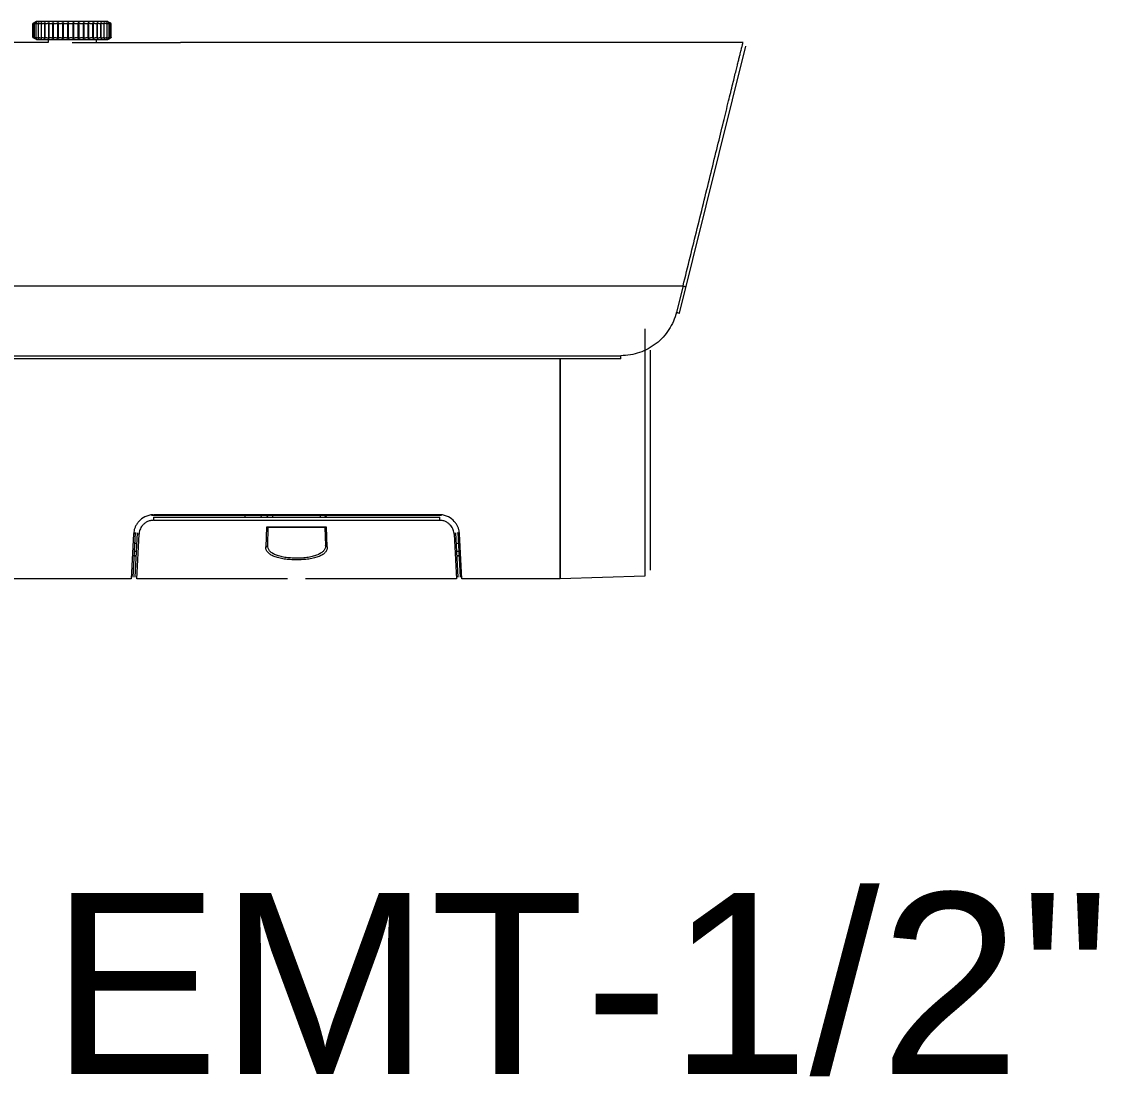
# Model space of a CAD drawing. Header units: metres. Extents: x 29 to 562, y -33 to 369.
# Drawn here: x 301.318 to 302.066, y 179.591 to 180.322 of the extents above; entities that cross this region are included whole.
import ezdxf

# ---------------------------------------------------------------- set-up
doc = ezdxf.new("R2010")
doc.units = ezdxf.units.M
doc.header["$LTSCALE"] = 2
for name, color, linetype, lineweight in [('001_Dark_1 10', 7, 'Continuous', 0), ('TEXTO_ILUMINACION', 7, 'Continuous', 9), ('Tuberia', 1, 'Continuous', 9)]:
    doc.layers.add(name, color=color, linetype=linetype, lineweight=lineweight)
doc.styles.add('ROMANS', font='arial.ttf')

# ---------------------------------------------------------------- blocks, each defined once
blk = doc.blocks.new('Camaras')
at = {"layer": '001_Dark_1 10'}
for p, q in [((0.045229, 0.014141), (0.045242, 0.014148)), ((0.045229, 0.013499), (0.045229, 0.014141)), ((0.045396, 0.014237), (0.045241, 0.014148)), ((0.045245, 0.013498), (0.045245, 0.014142)), ((0.045294, 0.013496), (0.045294, 0.014143)), ((0.045301, 0.01418), (0.045301, 0.014181)), ((0.045333, 0.014176), (0.045333, 0.014181)), ((0.04534, 0.014181), (0.045333, 0.014181)), ((0.045375, 0.013494), (0.045375, 0.014146)), ((0.04868, 0.014237), (0.045396, 0.014237)), ((0.045397, 0.014171), (0.045397, 0.014181)), ((0.045409, 0.014181), (0.045397, 0.014181)), ((0.045487, 0.01349), (0.045487, 0.01415)), ((0.045494, 0.014162), (0.045494, 0.014181)), ((0.04551, 0.014181), (0.045494, 0.014181)), ((0.045621, 0.013459), (0.045621, 0.014181)), ((0.04564, 0.014181), (0.045621, 0.014181)), ((0.04564, 0.014181), (0.045626, 0.014155)), ((0.045626, 0.013485), (0.045626, 0.014155)), ((0.045775, 0.013459), (0.045775, 0.014181)), ((0.045798, 0.014181), (0.045775, 0.014181)), ((0.045798, 0.014181), (0.04579, 0.014161)), ((0.04579, 0.013479), (0.04579, 0.014161)), ((0.045954, 0.013459), (0.045954, 0.014181)), ((0.04598, 0.014181), (0.045954, 0.014181)), ((0.04598, 0.014181), (0.045977, 0.014168)), ((0.045977, 0.013472), (0.045977, 0.014168)), ((0.046153, 0.013459), (0.046153, 0.014181)), ((0.046183, 0.014181), (0.046153, 0.014181)), ((0.046183, 0.014181), (0.046182, 0.014175)), ((0.046182, 0.013464), (0.046182, 0.014175)), ((0.046371, 0.013459), (0.046371, 0.014181)), ((0.046402, 0.014181), (0.046371, 0.014181)), ((0.046402, 0.013459), (0.046402, 0.014181)), ((0.046601, 0.013459), (0.046601, 0.014181)), ((0.046634, 0.014181), (0.046601, 0.014181)), ((0.046634, 0.013459), (0.046634, 0.014181)), ((0.046839, 0.013459), (0.046839, 0.014181)), ((0.046873, 0.014181), (0.046839, 0.014181)), ((0.046873, 0.013459), (0.046873, 0.014181)), ((0.047082, 0.013459), (0.047082, 0.014181)), ((0.047116, 0.014181), (0.047082, 0.014181)), ((0.047116, 0.013459), (0.047116, 0.014181)), ((0.047323, 0.013459), (0.047323, 0.014181)), ((0.047357, 0.014181), (0.047323, 0.014181)), ((0.047357, 0.013459), (0.047357, 0.014181)), ((0.047559, 0.013459), (0.047559, 0.014181)), ((0.047592, 0.014181), (0.047559, 0.014181)), ((0.047592, 0.013459), (0.047592, 0.014181)), ((0.047785, 0.014179), (0.047785, 0.014181)), ((0.047816, 0.014181), (0.047785, 0.014181)), ((0.047785, 0.01346), (0.047785, 0.014179)), ((0.047816, 0.013459), (0.047816, 0.014181)), ((0.047998, 0.014172), (0.047997, 0.014181)), ((0.048025, 0.014181), (0.047997, 0.014181)), ((0.047998, 0.013468), (0.047998, 0.014172)), ((0.048025, 0.013459), (0.048025, 0.014181)), ((0.048215, 0.014181), (0.048189, 0.014181)), ((0.048195, 0.014164), (0.048189, 0.014181)), ((0.048195, 0.013475), (0.048195, 0.014164)), ((0.048215, 0.013459), (0.048215, 0.014181)), ((0.048382, 0.014181), (0.04836, 0.014181)), ((0.048371, 0.014158), (0.04836, 0.014181)), ((0.048371, 0.013482), (0.048371, 0.014158)), ((0.048382, 0.013459), (0.048382, 0.014181)), ((0.048522, 0.014181), (0.048504, 0.014181)), ((0.048522, 0.014156), (0.048522, 0.014181)), ((0.048523, 0.013487), (0.048523, 0.014153)), ((0.048634, 0.014181), (0.04862, 0.014181)), ((0.048634, 0.014167), (0.048634, 0.014181)), ((0.048649, 0.013492), (0.048649, 0.014148)), ((0.04868, 0.014237), (0.048778, 0.014181)), ((0.048715, 0.014181), (0.048706, 0.014181)), ((0.048715, 0.014174), (0.048715, 0.014181)), ((0.048745, 0.013495), (0.048745, 0.014145)), ((0.048763, 0.014181), (0.048758, 0.014181)), ((0.048763, 0.014178), (0.048763, 0.014181)), ((0.04881, 0.013497), (0.04881, 0.014142)), ((0.048843, 0.013499), (0.048843, 0.014141)), ((0.045229, 0.013499), (0.04523, 0.013498)), ((0.045229, 0.013499), (0.045253, 0.013485)), ((0.045396, 0.013402), (0.045241, 0.013491)), ((0.045301, 0.013459), (0.045301, 0.01346)), ((0.045301, 0.013459), (0.045304, 0.013459)), ((0.045333, 0.013459), (0.045333, 0.013464)), ((0.045333, 0.013459), (0.04534, 0.013459)), ((0.045397, 0.013459), (0.045397, 0.013469)), ((0.045397, 0.013459), (0.045409, 0.013459)), ((0.045494, 0.013459), (0.045494, 0.013478)), ((0.045494, 0.013459), (0.04551, 0.013459)), ((0.045621, 0.013459), (0.04564, 0.013459)), ((0.04564, 0.013459), (0.045626, 0.013485)), ((0.045775, 0.013459), (0.045798, 0.013459)), ((0.045798, 0.013459), (0.04579, 0.013479)), ((0.045954, 0.013459), (0.04598, 0.013459)), ((0.04598, 0.013459), (0.045977, 0.013472)), ((0.046153, 0.013459), (0.046183, 0.013459)), ((0.046183, 0.013459), (0.046182, 0.013464)), ((0.046371, 0.013459), (0.046402, 0.013459)), ((0.046601, 0.013459), (0.046634, 0.013459)), ((0.046839, 0.013459), (0.046873, 0.013459)), ((0.047082, 0.013459), (0.047116, 0.013459)), ((0.047323, 0.013459), (0.047357, 0.013459)), ((0.047559, 0.013459), (0.047592, 0.013459)), ((0.047785, 0.01346), (0.047785, 0.013459)), ((0.047785, 0.013459), (0.047816, 0.013459)), ((0.047998, 0.013468), (0.047997, 0.013459)), ((0.047997, 0.013459), (0.048025, 0.013459)), ((0.048195, 0.013475), (0.048189, 0.013459)), ((0.048189, 0.013459), (0.048215, 0.013459)), ((0.048371, 0.013482), (0.04836, 0.013459)), ((0.04836, 0.013459), (0.048382, 0.013459)), ((0.048504, 0.013459), (0.048522, 0.013459)), ((0.048522, 0.013459), (0.048522, 0.013484)), ((0.04862, 0.013459), (0.048634, 0.013459)), ((0.048634, 0.013459), (0.048634, 0.013473)), ((0.04868, 0.013402), (0.048778, 0.013459)), ((0.048706, 0.013459), (0.048715, 0.013459)), ((0.048715, 0.013459), (0.048715, 0.013466)), ((0.048758, 0.013459), (0.048763, 0.013459)), ((0.048763, 0.013459), (0.048763, 0.013462)), ((0.045924, 0.013276), (0.034929, 0.013276)), ((0.045396, 0.013402), (0.04868, 0.013402)), ((0.045924, 0.013402), (0.045924, 0.013276)), ((0.047038, 0.013271), (0.051214, 0.013271)), ((0.048151, 0.013402), (0.048151, 0.013271)), ((0.078037, 0.013276), (0.052049, 0.013276)), ((0.075094, 0.000759), (0.078172, 0.013103)), ((0.075261, 0.002008), (0.034929, 0.002008)), ((0.075264, 0.00202), (0.07496, 0.000802)), ((0.073493, 0.00004), (0.073493, -0.011394)), ((0.073762, -0.011116), (0.073762, -0.000945)), ((0.037571, -0.001205), (0.072394, -0.001205)), ((0.072393, -0.001352), (0.037573, -0.001352)), ((0.069586, -0.001352), (0.069586, -0.011525)), ((0.069586, -0.011525), (0.069586, -0.001352)), ((0.072393, -0.001352), (0.072393, -0.001205)), ((0.050795, -0.008593), (0.050712, -0.008593)), ((0.06402, -0.00856), (0.050795, -0.00856)), ((0.050795, -0.00856), (0.050795, -0.008589)), ((0.06402, -0.008589), (0.050795, -0.008589)), ((0.050795, -0.008673), (0.06402, -0.008673)), ((0.050795, -0.008673), (0.050795, -0.008814)), ((0.050795, -0.008814), (0.06402, -0.008814)), ((0.055016, -0.008589), (0.055013, -0.008673)), ((0.055762, -0.008589), (0.055765, -0.008673)), ((0.056016, -0.008673), (0.056099, -0.008589)), ((0.056294, -0.008589), (0.056294, -0.008673)), ((0.058521, -0.008673), (0.058521, -0.008589)), ((0.058716, -0.008589), (0.058799, -0.008673)), ((0.06402, -0.008589), (0.06402, -0.00856)), ((0.064103, -0.008593), (0.06402, -0.008593)), ((0.06402, -0.008814), (0.06402, -0.008673)), ((0.049878, -0.009443), (0.04977, -0.011525)), ((0.049853, -0.011446), (0.049961, -0.009381)), ((0.050045, -0.009385), (0.049937, -0.011437)), ((0.05002, -0.011525), (0.050128, -0.009456)), ((0.056022, -0.009125), (0.055991, -0.010041)), ((0.058792, -0.009125), (0.056022, -0.009125)), ((0.056074, -0.00997), (0.056103, -0.009146)), ((0.058738, -0.009146), (0.056077, -0.009146)), ((0.058712, -0.009146), (0.058741, -0.00997)), ((0.058824, -0.010041), (0.058792, -0.009125)), ((0.064687, -0.009456), (0.064794, -0.011525)), ((0.064878, -0.011437), (0.06477, -0.009385)), ((0.064854, -0.009381), (0.064962, -0.011446)), ((0.065045, -0.011525), (0.064937, -0.009443)), ((0.049935, -0.009872), (0.050019, -0.009872)), ((0.064796, -0.009872), (0.064879, -0.009872)), ((0.049905, -0.010448), (0.049989, -0.010448)), ((0.049906, -0.01044), (0.049989, -0.01044)), ((0.049999, -0.010256), (0.049915, -0.010256)), ((0.0649, -0.010256), (0.064816, -0.010256)), ((0.064826, -0.01044), (0.064909, -0.01044)), ((0.064826, -0.010448), (0.064909, -0.010448)), ((0.073493, -0.011394), (0.069586, -0.011525)), ((0.04977, -0.011525), (0.03479, -0.011525)), ((0.05699, -0.011525), (0.05002, -0.011525)), ((0.064794, -0.011525), (0.057825, -0.011525)), ((0.069586, -0.011525), (0.065045, -0.011525))]:
    blk.add_line(p, q, dxfattribs=at)
blk.add_arc((0.05118, 0.087969), 0.074698, 270.02539, 270.66597, dxfattribs=at)
for points, knots in [([(0.045304, 0.014181), (0.045296, 0.014177), (0.045285, 0.01417), (0.045271, 0.014161), (0.045262, 0.014155), (0.045255, 0.014151), (0.04525, 0.014147), (0.045247, 0.014144), (0.045245, 0.014143), (0.045245, 0.014142), (0.045245, 0.014142)], [0, 0, 0, 0, 0.381161, 0.547799, 0.693506, 0.814699, 0.907868, 0.969835, 0.988697, 1, 1, 1, 1]), ([(0.045245, 0.014142), (0.045245, 0.014141), (0.045246, 0.014141), (0.045247, 0.014141), (0.045248, 0.014141), (0.04525, 0.014142), (0.045252, 0.014142), (0.045257, 0.014144), (0.045263, 0.014146), (0.045273, 0.014151), (0.045281, 0.014155), (0.045286, 0.014157)], [0, 0, 0, 0, 0.020449, 0.040457, 0.068662, 0.105296, 0.15039, 0.265151, 0.410521, 0.583673, 1, 1, 1, 1]), ([(0.045286, 0.014157), (0.04529, 0.014159), (0.045305, 0.014167), (0.045321, 0.014175), (0.045333, 0.014181)], [0, 0, 0, 0, 0.230234, 1, 1, 1, 1]), ([(0.04534, 0.014181), (0.045334, 0.014177), (0.045322, 0.01417), (0.04531, 0.01416), (0.045302, 0.014154), (0.045298, 0.01415), (0.045295, 0.014146), (0.045294, 0.014144), (0.045294, 0.014143)], [0, 0, 0, 0, 0.370128, 0.672677, 0.792001, 0.886959, 0.956013, 1, 1, 1, 1]), ([(0.045294, 0.014143), (0.045294, 0.01414), (0.045302, 0.014141), (0.045307, 0.014142), (0.045316, 0.014145), (0.045327, 0.014149), (0.045343, 0.014155), (0.04536, 0.014163), (0.045378, 0.014171), (0.045391, 0.014178), (0.045397, 0.014181)], [0, 0, 0, 0, 0.076934, 0.118999, 0.170065, 0.296327, 0.449268, 0.621805, 0.807465, 1, 1, 1, 1]), ([(0.045409, 0.014181), (0.045404, 0.014178), (0.045396, 0.014171), (0.045385, 0.014162), (0.045378, 0.014154), (0.045375, 0.014148), (0.045375, 0.014146)], [0, 0, 0, 0, 0.354916, 0.647096, 0.86354, 1, 1, 1, 1]), ([(0.045375, 0.014146), (0.045375, 0.014145), (0.045376, 0.014144), (0.045378, 0.014142), (0.045381, 0.014141), (0.045386, 0.014141), (0.045391, 0.014141), (0.0454, 0.014143), (0.045421, 0.014148), (0.045454, 0.014161), (0.04548, 0.014174), (0.045494, 0.014181)], [0, 0, 0, 0, 0.018224, 0.037406, 0.062464, 0.09582, 0.13808, 0.189145, 0.315208, 0.636536, 1, 1, 1, 1]), ([(0.04551, 0.014181), (0.045504, 0.014176), (0.045496, 0.014168), (0.045488, 0.014157), (0.045487, 0.014152), (0.045487, 0.01415)], [0, 0, 0, 0, 0.616239, 0.837333, 1, 1, 1, 1]), ([(0.045487, 0.01415), (0.045487, 0.014149), (0.045487, 0.014147), (0.045489, 0.014144), (0.045493, 0.014142), (0.045501, 0.014141), (0.045513, 0.014141), (0.045531, 0.014145), (0.045552, 0.014151), (0.045575, 0.014159), (0.045598, 0.014169), (0.045613, 0.014177), (0.045621, 0.014181)], [0, 0, 0, 0, 0.022892, 0.045867, 0.073372, 0.108136, 0.203055, 0.3302, 0.482169, 0.649844, 0.824892, 1, 1, 1, 1]), ([(0.045626, 0.014155), (0.045626, 0.014154), (0.045626, 0.014151), (0.045629, 0.014147), (0.045633, 0.014144), (0.045642, 0.014141), (0.045656, 0.014141), (0.04567, 0.014142), (0.045681, 0.014145), (0.045689, 0.014146), (0.0457, 0.014149), (0.045712, 0.014153), (0.04573, 0.014159), (0.045751, 0.014168), (0.045767, 0.014177), (0.045775, 0.014181)], [0, 0, 0, 0, 0.026824, 0.053407, 0.08361, 0.120304, 0.217576, 0.34623, 0.382506, 0.420103, 0.498586, 0.580396, 0.664274, 0.833971, 1, 1, 1, 1]), ([(0.04579, 0.014161), (0.04579, 0.014159), (0.045791, 0.014156), (0.045795, 0.014149), (0.045806, 0.014143), (0.045824, 0.01414), (0.045847, 0.014142), (0.045874, 0.014147), (0.045901, 0.014156), (0.045928, 0.014167), (0.045945, 0.014176), (0.045954, 0.014181)], [0, 0, 0, 0, 0.030163, 0.060068, 0.131304, 0.231672, 0.362457, 0.515491, 0.679245, 0.843406, 1, 1, 1, 1]), ([(0.045977, 0.014168), (0.045977, 0.014166), (0.045978, 0.014161), (0.045982, 0.014153), (0.045991, 0.014147), (0.046002, 0.014143), (0.046018, 0.014141), (0.04604, 0.014141), (0.04607, 0.014146), (0.0461, 0.014154), (0.046128, 0.014166), (0.046145, 0.014176), (0.046153, 0.014181)], [0, 0, 0, 0, 0.032966, 0.065841, 0.142172, 0.190461, 0.246425, 0.379708, 0.533617, 0.695298, 0.853434, 1, 1, 1, 1]), ([(0.046182, 0.014175), (0.046182, 0.014173), (0.046183, 0.014168), (0.046188, 0.014158), (0.046201, 0.014148), (0.046223, 0.014142), (0.046252, 0.01414), (0.046284, 0.014144), (0.046316, 0.014153), (0.046345, 0.014165), (0.046363, 0.014175), (0.046371, 0.014181)], [0, 0, 0, 0, 0.035321, 0.070908, 0.152486, 0.260598, 0.396992, 0.552197, 0.711889, 0.863747, 1, 1, 1, 1]), ([(0.046402, 0.014181), (0.046402, 0.014178), (0.046403, 0.014173), (0.046409, 0.014162), (0.046424, 0.01415), (0.046449, 0.014143), (0.04648, 0.01414), (0.046514, 0.014143), (0.046547, 0.014152), (0.046577, 0.014164), (0.046594, 0.014175), (0.046601, 0.014181)], [0, 0, 0, 0, 0.03693, 0.075231, 0.163906, 0.278608, 0.41946, 0.575673, 0.731843, 0.875493, 1, 1, 1, 1]), ([(0.046634, 0.014181), (0.046636, 0.014175), (0.046644, 0.014163), (0.046664, 0.014151), (0.046692, 0.014143), (0.046724, 0.01414), (0.046759, 0.014143), (0.046791, 0.014151), (0.046818, 0.014164), (0.046833, 0.014175), (0.046839, 0.014181)], [0, 0, 0, 0, 0.081557, 0.182311, 0.307907, 0.454465, 0.609469, 0.757976, 0.889471, 1, 1, 1, 1]), ([(0.046873, 0.014181), (0.046879, 0.014172), (0.046893, 0.01416), (0.046916, 0.01415), (0.046947, 0.014141), (0.046989, 0.014139), (0.047023, 0.014146), (0.047038, 0.014151)], [0, 0, 0, 0, 0.184229, 0.300372, 0.432011, 0.722159, 1, 1, 1, 1]), ([(0.047038, 0.014151), (0.047047, 0.014155), (0.047063, 0.014163), (0.047077, 0.014175), (0.047082, 0.014181)], [0, 0, 0, 0, 0.552225, 1, 1, 1, 1]), ([(0.047116, 0.014181), (0.047121, 0.014175), (0.047135, 0.014164), (0.047161, 0.014151), (0.047192, 0.014143), (0.047227, 0.01414), (0.04726, 0.014143), (0.047295, 0.014152), (0.047317, 0.014168), (0.047323, 0.014181)], [0, 0, 0, 0, 0.104258, 0.230038, 0.374828, 0.529209, 0.678443, 0.809399, 1, 1, 1, 1]), ([(0.047357, 0.014181), (0.047363, 0.014175), (0.047379, 0.014164), (0.047408, 0.014151), (0.047441, 0.014143), (0.047475, 0.01414), (0.047507, 0.014143), (0.047533, 0.014151), (0.047552, 0.014163), (0.047558, 0.014175), (0.047559, 0.014181)], [0, 0, 0, 0, 0.117515, 0.255246, 0.407793, 0.563664, 0.707553, 0.827841, 0.92247, 1, 1, 1, 1]), ([(0.047592, 0.014181), (0.047599, 0.014175), (0.047617, 0.014164), (0.047647, 0.014152), (0.04768, 0.014143), (0.047713, 0.01414), (0.047742, 0.014142), (0.047766, 0.01415), (0.04778, 0.014161), (0.047785, 0.014171), (0.047785, 0.014177), (0.047785, 0.014179)], [0, 0, 0, 0, 0.131021, 0.279656, 0.43834, 0.594331, 0.732413, 0.842727, 0.926887, 0.963691, 1, 1, 1, 1]), ([(0.047816, 0.014181), (0.047824, 0.014176), (0.047841, 0.014166), (0.04787, 0.014154), (0.047901, 0.014145), (0.047932, 0.014141), (0.047959, 0.014141), (0.04798, 0.014146), (0.047993, 0.014155), (0.047998, 0.014165), (0.047998, 0.014169), (0.047998, 0.014172)], [0, 0, 0, 0, 0.14154, 0.2967, 0.457434, 0.612005, 0.74675, 0.852661, 0.931575, 0.965819, 1, 1, 1, 1]), ([(0.048025, 0.014181), (0.048033, 0.014176), (0.04805, 0.014167), (0.048078, 0.014155), (0.048107, 0.014146), (0.048135, 0.014141), (0.048159, 0.01414), (0.048178, 0.014144), (0.04819, 0.014151), (0.048194, 0.014158), (0.048195, 0.014162), (0.048195, 0.014164)], [0, 0, 0, 0, 0.151712, 0.313022, 0.47578, 0.629248, 0.761198, 0.863232, 0.93698, 0.968395, 1, 1, 1, 1]), ([(0.048215, 0.014181), (0.048223, 0.014177), (0.048239, 0.014168), (0.048265, 0.014157), (0.048292, 0.014148), (0.048317, 0.014143), (0.048339, 0.01414), (0.048354, 0.014142), (0.048363, 0.014145), (0.048368, 0.014149), (0.04837, 0.014153), (0.048371, 0.014156), (0.048371, 0.014158)], [0, 0, 0, 0, 0.161374, 0.328391, 0.493058, 0.64563, 0.775228, 0.873888, 0.911609, 0.943191, 0.97146, 1, 1, 1, 1]), ([(0.048382, 0.014181), (0.048389, 0.014177), (0.048405, 0.014169), (0.048429, 0.014158), (0.048453, 0.01415), (0.048475, 0.014144), (0.048495, 0.014141), (0.048508, 0.014141), (0.048516, 0.014143), (0.04852, 0.014145), (0.048523, 0.014149), (0.048523, 0.014151), (0.048523, 0.014153)], [0, 0, 0, 0, 0.170684, 0.343201, 0.509884, 0.661972, 0.789825, 0.885791, 0.921438, 0.950257, 0.975063, 1, 1, 1, 1]), ([(0.048523, 0.014153), (0.048523, 0.014155), (0.048522, 0.014159), (0.048516, 0.014169), (0.048509, 0.014176), (0.048504, 0.014181)], [0, 0, 0, 0, 0.175799, 0.399973, 1, 1, 1, 1]), ([(0.048522, 0.014181), (0.04853, 0.014177), (0.048544, 0.01417), (0.048566, 0.01416), (0.048587, 0.014152), (0.048607, 0.014146), (0.048624, 0.014142), (0.048635, 0.014141), (0.048642, 0.014142), (0.048646, 0.014143), (0.048648, 0.014145), (0.048649, 0.014147), (0.048649, 0.014148)], [0, 0, 0, 0, 0.179451, 0.357112, 0.525776, 0.677646, 0.804175, 0.8981, 0.932093, 0.958283, 0.979355, 1, 1, 1, 1]), ([(0.048649, 0.014148), (0.048649, 0.01415), (0.048646, 0.014156), (0.048637, 0.014167), (0.048628, 0.014175), (0.04862, 0.014181)], [0, 0, 0, 0, 0.149572, 0.368077, 1, 1, 1, 1]), ([(0.048634, 0.014181), (0.048641, 0.014178), (0.048654, 0.014171), (0.048674, 0.014162), (0.048692, 0.014154), (0.048709, 0.014148), (0.048722, 0.014144), (0.048731, 0.014142), (0.048736, 0.014141), (0.04874, 0.014141), (0.048742, 0.014141), (0.048745, 0.014143), (0.048745, 0.014144), (0.048745, 0.014145)], [0, 0, 0, 0, 0.187432, 0.36969, 0.540142, 0.691903, 0.817468, 0.868294, 0.910215, 0.942992, 0.967103, 0.984405, 1, 1, 1, 1]), ([(0.048745, 0.014145), (0.048745, 0.014146), (0.048744, 0.014148), (0.048741, 0.014153), (0.048733, 0.01416), (0.048721, 0.01417), (0.048711, 0.014177), (0.048706, 0.014181)], [0, 0, 0, 0, 0.051713, 0.125065, 0.339961, 0.637133, 1, 1, 1, 1]), ([(0.048715, 0.014181), (0.048727, 0.014175), (0.048744, 0.014166), (0.048766, 0.014156), (0.04878, 0.01415), (0.048792, 0.014145), (0.048801, 0.014142), (0.048806, 0.014141), (0.048808, 0.014141), (0.04881, 0.014141), (0.04881, 0.014142), (0.04881, 0.014142)], [0, 0, 0, 0, 0.380141, 0.551899, 0.703437, 0.828355, 0.920542, 0.952913, 0.975833, 0.990157, 1, 1, 1, 1]), ([(0.04881, 0.014142), (0.04881, 0.014143), (0.048809, 0.014145), (0.048806, 0.014148), (0.048801, 0.014152), (0.048795, 0.014157), (0.048788, 0.014162), (0.048775, 0.014171), (0.048765, 0.014177), (0.048758, 0.014181)], [0, 0, 0, 0, 0.036684, 0.10192, 0.195864, 0.316095, 0.459711, 0.623694, 1, 1, 1, 1]), ([(0.048763, 0.014181), (0.048768, 0.014179), (0.048786, 0.014169), (0.048803, 0.01416), (0.048816, 0.014153)], [0, 0, 0, 0, 0.276414, 1, 1, 1, 1]), ([(0.04882, 0.014157), (0.048817, 0.014158), (0.048803, 0.014167), (0.048789, 0.014175), (0.048778, 0.014181)], [0, 0, 0, 0, 0.218281, 1, 1, 1, 1]), ([(0.048816, 0.014153), (0.04882, 0.014151), (0.048826, 0.014148), (0.048834, 0.014144), (0.048839, 0.014142), (0.048841, 0.014141), (0.048842, 0.014141), (0.048843, 0.014141), (0.048843, 0.014141)], [0, 0, 0, 0, 0.424121, 0.74201, 0.855611, 0.93669, 0.984038, 1, 1, 1, 1]), ([(0.048835, 0.014148), (0.048834, 0.014148), (0.04883, 0.01415), (0.048827, 0.014152), (0.048824, 0.014154)], [0, 0, 0, 0, 0.218883, 1, 1, 1, 1]), ([(0.048843, 0.014141), (0.048843, 0.014141), (0.048842, 0.014142), (0.048841, 0.014143), (0.048838, 0.014145), (0.048836, 0.014147), (0.048835, 0.014148)], [0, 0, 0, 0, 0.08451, 0.281378, 0.588474, 1, 1, 1, 1]), ([(0.045245, 0.013498), (0.045245, 0.013498), (0.045246, 0.013499), (0.045247, 0.013499), (0.045248, 0.013499), (0.04525, 0.013498), (0.045252, 0.013497), (0.045257, 0.013496), (0.045263, 0.013493), (0.045273, 0.013489), (0.045281, 0.013485), (0.045286, 0.013483)], [0, 0, 0, 0, 0.020527, 0.040546, 0.068736, 0.105344, 0.150418, 0.265221, 0.41066, 0.583793, 1, 1, 1, 1]), ([(0.045304, 0.013459), (0.045296, 0.013463), (0.045285, 0.01347), (0.045271, 0.013479), (0.045262, 0.013484), (0.045255, 0.013489), (0.04525, 0.013493), (0.045247, 0.013496), (0.045245, 0.013497), (0.045245, 0.013498), (0.045245, 0.013498)], [0, 0, 0, 0, 0.381233, 0.5479, 0.693637, 0.814885, 0.908087, 0.969969, 0.988756, 1, 1, 1, 1]), ([(0.045286, 0.013483), (0.04529, 0.013481), (0.045305, 0.013473), (0.045321, 0.013465), (0.045333, 0.013459)], [0, 0, 0, 0, 0.230167, 1, 1, 1, 1]), ([(0.045294, 0.013496), (0.045294, 0.013499), (0.045302, 0.013499), (0.045307, 0.013497), (0.045316, 0.013495), (0.045327, 0.013491), (0.045343, 0.013485), (0.04536, 0.013477), (0.045378, 0.013468), (0.045391, 0.013462), (0.045397, 0.013459)], [0, 0, 0, 0, 0.076972, 0.119028, 0.170106, 0.296387, 0.449269, 0.621776, 0.807453, 1, 1, 1, 1]), ([(0.04534, 0.013459), (0.045334, 0.013463), (0.045322, 0.01347), (0.04531, 0.01348), (0.045302, 0.013486), (0.045298, 0.01349), (0.045295, 0.013493), (0.045294, 0.013496), (0.045294, 0.013496)], [0, 0, 0, 0, 0.370161, 0.672744, 0.792105, 0.887119, 0.956175, 1, 1, 1, 1]), ([(0.045375, 0.013494), (0.045375, 0.013494), (0.045376, 0.013496), (0.045378, 0.013498), (0.045381, 0.013499), (0.045386, 0.013499), (0.045391, 0.013498), (0.0454, 0.013497), (0.045421, 0.013491), (0.045454, 0.013479), (0.04548, 0.013466), (0.045494, 0.013459)], [0, 0, 0, 0, 0.018168, 0.037297, 0.06235, 0.095725, 0.137993, 0.189059, 0.315162, 0.636455, 1, 1, 1, 1]), ([(0.045409, 0.013459), (0.045404, 0.013462), (0.045396, 0.013469), (0.045385, 0.013478), (0.045378, 0.013486), (0.045375, 0.013491), (0.045375, 0.013494)], [0, 0, 0, 0, 0.354861, 0.647005, 0.86349, 1, 1, 1, 1]), ([(0.045487, 0.01349), (0.045487, 0.013491), (0.045487, 0.013493), (0.045489, 0.013496), (0.045493, 0.013498), (0.045501, 0.013499), (0.045513, 0.013498), (0.045531, 0.013495), (0.045552, 0.013489), (0.045575, 0.01348), (0.045598, 0.01347), (0.045613, 0.013463), (0.045621, 0.013459)], [0, 0, 0, 0, 0.022903, 0.045843, 0.073312, 0.108075, 0.20302, 0.33018, 0.482148, 0.649789, 0.82486, 1, 1, 1, 1]), ([(0.04551, 0.013459), (0.045504, 0.013464), (0.045496, 0.013471), (0.045488, 0.013482), (0.045487, 0.013487), (0.045487, 0.01349)], [0, 0, 0, 0, 0.616114, 0.83722, 1, 1, 1, 1]), ([(0.045626, 0.013485), (0.045626, 0.013486), (0.045626, 0.013489), (0.045629, 0.013493), (0.045633, 0.013496), (0.045642, 0.013499), (0.045656, 0.013499), (0.045677, 0.013497), (0.0457, 0.013491), (0.045725, 0.013482), (0.045751, 0.013471), (0.045767, 0.013463), (0.045775, 0.013459)], [0, 0, 0, 0, 0.026852, 0.05345, 0.083632, 0.120303, 0.217606, 0.346275, 0.498593, 0.664216, 0.833934, 1, 1, 1, 1]), ([(0.04579, 0.013479), (0.04579, 0.01348), (0.045791, 0.013484), (0.045795, 0.013491), (0.045803, 0.013496), (0.045813, 0.013498), (0.045827, 0.013499), (0.045847, 0.013498), (0.045874, 0.013492), (0.045901, 0.013484), (0.045928, 0.013472), (0.045945, 0.013463), (0.045954, 0.013459)], [0, 0, 0, 0, 0.03017, 0.060088, 0.131288, 0.177593, 0.231882, 0.362643, 0.515645, 0.679311, 0.843427, 1, 1, 1, 1]), ([(0.045977, 0.013472), (0.045977, 0.013474), (0.045978, 0.013478), (0.045982, 0.013487), (0.045991, 0.013493), (0.046002, 0.013496), (0.046018, 0.013499), (0.04604, 0.013499), (0.04607, 0.013494), (0.0461, 0.013485), (0.046128, 0.013474), (0.046145, 0.013464), (0.046153, 0.013459)], [0, 0, 0, 0, 0.032967, 0.065853, 0.142204, 0.190473, 0.246428, 0.379732, 0.533644, 0.695289, 0.853415, 1, 1, 1, 1]), ([(0.046182, 0.013464), (0.046182, 0.013467), (0.046183, 0.013472), (0.046188, 0.013482), (0.046201, 0.013492), (0.046223, 0.013498), (0.046252, 0.013499), (0.046284, 0.013496), (0.046316, 0.013487), (0.046345, 0.013475), (0.046363, 0.013464), (0.046371, 0.013459)], [0, 0, 0, 0, 0.035316, 0.070903, 0.152504, 0.260595, 0.397009, 0.552215, 0.711885, 0.863729, 1, 1, 1, 1]), ([(0.046402, 0.013459), (0.046402, 0.013461), (0.046403, 0.013467), (0.046409, 0.013478), (0.046424, 0.013489), (0.046449, 0.013497), (0.04648, 0.0135), (0.046514, 0.013497), (0.046547, 0.013488), (0.046577, 0.013476), (0.046594, 0.013465), (0.046601, 0.013459)], [0, 0, 0, 0, 0.036927, 0.075224, 0.16391, 0.278606, 0.419468, 0.575687, 0.731842, 0.875475, 1, 1, 1, 1]), ([(0.046634, 0.013459), (0.046636, 0.013464), (0.046644, 0.013476), (0.046664, 0.013489), (0.046692, 0.013497), (0.046724, 0.0135), (0.046759, 0.013497), (0.046791, 0.013488), (0.046818, 0.013476), (0.046833, 0.013465), (0.046839, 0.013459)], [0, 0, 0, 0, 0.081553, 0.182311, 0.307904, 0.454473, 0.609481, 0.757975, 0.889454, 1, 1, 1, 1]), ([(0.046873, 0.013459), (0.046879, 0.013468), (0.046893, 0.01348), (0.046916, 0.01349), (0.046947, 0.013498), (0.046989, 0.0135), (0.047023, 0.013494), (0.047038, 0.013488)], [0, 0, 0, 0, 0.184292, 0.300475, 0.432076, 0.72214, 1, 1, 1, 1]), ([(0.047038, 0.013488), (0.047047, 0.013485), (0.047063, 0.013477), (0.047077, 0.013465), (0.047082, 0.013459)], [0, 0, 0, 0, 0.552195, 1, 1, 1, 1]), ([(0.047116, 0.013459), (0.047121, 0.013465), (0.047135, 0.013476), (0.047161, 0.013489), (0.047192, 0.013497), (0.047227, 0.0135), (0.047255, 0.013497), (0.047276, 0.013492), (0.047299, 0.013484), (0.047317, 0.013472), (0.047323, 0.013459)], [0, 0, 0, 0, 0.104236, 0.229987, 0.374747, 0.529106, 0.678315, 0.746734, 0.809433, 1, 1, 1, 1]), ([(0.047357, 0.013459), (0.047363, 0.013465), (0.047379, 0.013476), (0.047408, 0.013488), (0.047441, 0.013497), (0.047475, 0.0135), (0.047507, 0.013497), (0.047533, 0.013489), (0.047552, 0.013476), (0.047558, 0.013464), (0.047559, 0.013459)], [0, 0, 0, 0, 0.117515, 0.25524, 0.407787, 0.563668, 0.707561, 0.827835, 0.922457, 1, 1, 1, 1]), ([(0.047592, 0.013459), (0.047599, 0.013464), (0.047617, 0.013475), (0.047647, 0.013488), (0.04768, 0.013496), (0.047713, 0.0135), (0.047739, 0.013498), (0.047756, 0.013493), (0.04777, 0.013487), (0.04778, 0.013479), (0.047785, 0.013468), (0.047785, 0.013463), (0.047785, 0.01346)], [0, 0, 0, 0, 0.130979, 0.279556, 0.438191, 0.594137, 0.732178, 0.791159, 0.842777, 0.926897, 0.963701, 1, 1, 1, 1]), ([(0.047816, 0.013459), (0.047824, 0.013464), (0.047841, 0.013474), (0.04787, 0.013486), (0.047901, 0.013495), (0.047932, 0.013499), (0.047956, 0.013499), (0.047972, 0.013495), (0.047984, 0.013491), (0.047993, 0.013484), (0.047998, 0.013475), (0.047998, 0.01347), (0.047998, 0.013468)], [0, 0, 0, 0, 0.141499, 0.296599, 0.457292, 0.611809, 0.746526, 0.803389, 0.852723, 0.931566, 0.965817, 1, 1, 1, 1]), ([(0.048025, 0.013459), (0.048033, 0.013464), (0.04805, 0.013473), (0.048078, 0.013485), (0.048107, 0.013493), (0.048135, 0.013498), (0.048159, 0.013499), (0.048178, 0.013496), (0.04819, 0.013489), (0.048194, 0.013481), (0.048195, 0.013477), (0.048195, 0.013475)], [0, 0, 0, 0, 0.151719, 0.31302, 0.475791, 0.629249, 0.761216, 0.863252, 0.936972, 0.968375, 1, 1, 1, 1]), ([(0.048215, 0.013459), (0.048223, 0.013463), (0.048239, 0.013472), (0.048265, 0.013483), (0.048292, 0.013492), (0.048317, 0.013497), (0.048339, 0.013499), (0.048354, 0.013498), (0.048363, 0.013494), (0.048368, 0.013491), (0.04837, 0.013487), (0.048371, 0.013483), (0.048371, 0.013482)], [0, 0, 0, 0, 0.161387, 0.328401, 0.493084, 0.645653, 0.775266, 0.873927, 0.911662, 0.943245, 0.971475, 1, 1, 1, 1]), ([(0.048382, 0.013459), (0.048389, 0.013463), (0.048405, 0.013471), (0.048429, 0.013481), (0.048453, 0.01349), (0.048475, 0.013496), (0.048495, 0.013499), (0.048508, 0.013499), (0.048516, 0.013497), (0.04852, 0.013494), (0.048523, 0.013491), (0.048523, 0.013488), (0.048523, 0.013487)], [0, 0, 0, 0, 0.170692, 0.343202, 0.50989, 0.66198, 0.789829, 0.885802, 0.921455, 0.950298, 0.975108, 1, 1, 1, 1]), ([(0.048523, 0.013487), (0.048523, 0.013485), (0.048522, 0.01348), (0.048516, 0.01347), (0.048509, 0.013463), (0.048504, 0.013459)], [0, 0, 0, 0, 0.175678, 0.399936, 1, 1, 1, 1]), ([(0.048522, 0.013459), (0.04853, 0.013462), (0.048544, 0.01347), (0.048566, 0.01348), (0.048587, 0.013488), (0.048607, 0.013494), (0.048624, 0.013498), (0.048635, 0.013499), (0.048642, 0.013498), (0.048646, 0.013497), (0.048648, 0.013495), (0.048649, 0.013493), (0.048649, 0.013492)], [0, 0, 0, 0, 0.179444, 0.357086, 0.525736, 0.677609, 0.80411, 0.898043, 0.932031, 0.958227, 0.979338, 1, 1, 1, 1]), ([(0.048649, 0.013492), (0.048649, 0.013489), (0.048646, 0.013484), (0.048637, 0.013473), (0.048628, 0.013464), (0.04862, 0.013459)], [0, 0, 0, 0, 0.149357, 0.367885, 1, 1, 1, 1]), ([(0.048634, 0.013459), (0.048641, 0.013462), (0.048654, 0.013469), (0.048674, 0.013478), (0.048692, 0.013486), (0.048709, 0.013492), (0.048722, 0.013496), (0.048731, 0.013498), (0.048736, 0.013499), (0.04874, 0.013499), (0.048742, 0.013498), (0.048745, 0.013497), (0.048745, 0.013496), (0.048745, 0.013495)], [0, 0, 0, 0, 0.18743, 0.369676, 0.540113, 0.691889, 0.817429, 0.868243, 0.910167, 0.942946, 0.967046, 0.984349, 1, 1, 1, 1]), ([(0.048745, 0.013495), (0.048745, 0.013494), (0.048744, 0.013492), (0.048741, 0.013487), (0.048733, 0.013479), (0.048721, 0.013469), (0.048711, 0.013462), (0.048706, 0.013459)], [0, 0, 0, 0, 0.051808, 0.125081, 0.339859, 0.637094, 1, 1, 1, 1]), ([(0.048715, 0.013459), (0.048727, 0.013465), (0.048744, 0.013474), (0.048764, 0.013483), (0.048774, 0.013487), (0.048783, 0.013491), (0.048792, 0.013495), (0.048801, 0.013498), (0.048806, 0.013499), (0.048808, 0.013499), (0.04881, 0.013499), (0.04881, 0.013498), (0.04881, 0.013497)], [0, 0, 0, 0, 0.380168, 0.551928, 0.630622, 0.7035, 0.828427, 0.920581, 0.952957, 0.975884, 0.990187, 1, 1, 1, 1]), ([(0.04881, 0.013497), (0.04881, 0.013497), (0.048809, 0.013495), (0.048806, 0.013492), (0.048801, 0.013488), (0.048795, 0.013483), (0.048788, 0.013478), (0.048775, 0.013469), (0.048765, 0.013463), (0.048758, 0.013459)], [0, 0, 0, 0, 0.036794, 0.102088, 0.195948, 0.316097, 0.459694, 0.62369, 1, 1, 1, 1]), ([(0.048763, 0.013459), (0.048768, 0.013461), (0.048786, 0.013471), (0.048803, 0.01348), (0.048816, 0.013487)], [0, 0, 0, 0, 0.276402, 1, 1, 1, 1]), ([(0.04882, 0.013483), (0.048817, 0.013481), (0.048803, 0.013473), (0.048789, 0.013465), (0.048778, 0.013459)], [0, 0, 0, 0, 0.21817, 1, 1, 1, 1]), ([(0.048816, 0.013487), (0.04882, 0.013488), (0.048825, 0.013491), (0.048832, 0.013494), (0.048836, 0.013496), (0.048839, 0.013497), (0.048841, 0.013498), (0.048842, 0.013499), (0.048843, 0.013499), (0.048843, 0.013499)], [0, 0, 0, 0, 0.424285, 0.597758, 0.74215, 0.855673, 0.93673, 0.984131, 1, 1, 1, 1]), ([(0.048834, 0.013492), (0.048833, 0.013491), (0.04883, 0.013489), (0.048827, 0.013487), (0.048824, 0.013486)], [0, 0, 0, 0, 0.22177, 1, 1, 1, 1]), ([(0.048843, 0.013499), (0.048843, 0.013498), (0.048842, 0.013498), (0.048841, 0.013496), (0.048838, 0.013494), (0.048835, 0.013493), (0.048834, 0.013492)], [0, 0, 0, 0, 0.08331, 0.280385, 0.588187, 1, 1, 1, 1]), ([(0.075264, 0.00202), (0.075484, 0.002907), (0.075812, 0.00423), (0.076244, 0.005978), (0.076556, 0.007246), (0.076851, 0.008448), (0.077121, 0.009548), (0.077355, 0.010507), (0.077526, 0.011204), (0.077642, 0.011672), (0.077711, 0.011959), (0.07777, 0.012205), (0.077824, 0.012415), (0.077869, 0.012592), (0.077905, 0.012741), (0.077934, 0.012865), (0.07796, 0.012967), (0.077981, 0.01305), (0.077998, 0.013117), (0.078011, 0.013169), (0.078021, 0.01321), (0.078028, 0.013239), (0.078033, 0.013257), (0.078035, 0.013267), (0.078036, 0.013272), (0.078036, 0.013274), (0.078037, 0.013276), (0.078037, 0.013276)], [0, 0, 0, 0, 0.236389, 0.352749, 0.466182, 0.574182, 0.673148, 0.75922, 0.829659, 0.858809, 0.88413, 0.905913, 0.92451, 0.940191, 0.953258, 0.964104, 0.973083, 0.980423, 0.986316, 0.990935, 0.99445, 0.997016, 0.998735, 0.999306, 0.999699, 0.999927, 1, 1, 1, 1]), ([(0.075396, 0.001967), (0.075396, 0.001968), (0.075392, 0.00197), (0.075386, 0.001972), (0.075374, 0.001977), (0.075357, 0.001982), (0.075336, 0.001988), (0.075303, 0.001997), (0.075278, 0.002004), (0.075261, 0.002008)], [0, 0, 0, 0, 0.01763, 0.068075, 0.156689, 0.282299, 0.440633, 0.621078, 1, 1, 1, 1]), ([(0.07496, 0.000802), (0.074889, 0.000519), (0.074653, -0.000026), (0.074053, -0.000682), (0.073272, -0.001107), (0.072685, -0.001205), (0.072394, -0.001205)], [0, 0, 0, 0, 0.249868, 0.499808, 0.749855, 1, 1, 1, 1]), ([(0.074959, 0.0008), (0.074977, 0.000795), (0.075002, 0.000789), (0.075034, 0.00078), (0.075054, 0.000774), (0.075071, 0.000769), (0.075084, 0.000765), (0.07509, 0.000762), (0.075095, 0.00076), (0.075094, 0.000759)], [0, 0, 0, 0, 0.380185, 0.552498, 0.703667, 0.827959, 0.920755, 0.978363, 1, 1, 1, 1]), ([(0.050768, -0.00856), (0.050639, -0.008563), (0.050394, -0.008625), (0.050153, -0.008809), (0.050023, -0.008981), (0.049953, -0.009109), (0.049909, -0.009238), (0.049893, -0.009324), (0.049887, -0.009366)], [0, 0, 0, 0, 0.298794, 0.565384, 0.685497, 0.797374, 0.901562, 1, 1, 1, 1]), ([(0.050795, -0.008814), (0.050742, -0.008814), (0.050637, -0.008827), (0.050494, -0.008881), (0.050375, -0.008959), (0.050256, -0.009078), (0.050161, -0.009244), (0.050132, -0.009388), (0.050128, -0.009456)], [0, 0, 0, 0, 0.157741, 0.307923, 0.44685, 0.574306, 0.800193, 1, 1, 1, 1]), ([(0.064687, -0.009456), (0.064683, -0.009388), (0.064654, -0.009244), (0.064559, -0.009078), (0.06444, -0.008959), (0.064321, -0.008881), (0.064178, -0.008827), (0.064073, -0.008814), (0.06402, -0.008814)], [0, 0, 0, 0, 0.199808, 0.425708, 0.553171, 0.692107, 0.842286, 1, 1, 1, 1]), ([(0.064928, -0.009366), (0.064922, -0.009324), (0.064906, -0.009238), (0.064862, -0.009109), (0.064793, -0.008981), (0.064662, -0.008809), (0.064473, -0.008666), (0.064243, -0.008582), (0.064113, -0.00856), (0.064047, -0.00856)], [0, 0, 0, 0, 0.098243, 0.202309, 0.31384, 0.433563, 0.699933, 0.847151, 1, 1, 1, 1]), ([(0.049879, -0.009443), (0.049899, -0.009443), (0.049937, -0.009434), (0.04996, -0.009398), (0.049961, -0.009381)], [0, 0, 0, 0, 0.53928, 1, 1, 1, 1]), ([(0.050128, -0.009456), (0.050104, -0.009456), (0.050061, -0.009441), (0.050044, -0.0094), (0.050045, -0.009385)], [0, 0, 0, 0, 0.61952, 1, 1, 1, 1]), ([(0.056077, -0.009146), (0.056068, -0.009146), (0.056048, -0.009141), (0.056031, -0.009131), (0.056022, -0.009125)], [0, 0, 0, 0, 0.454023, 1, 1, 1, 1]), ([(0.058738, -0.009146), (0.058747, -0.009146), (0.058767, -0.009141), (0.058784, -0.009131), (0.058792, -0.009125)], [0, 0, 0, 0, 0.4541, 1, 1, 1, 1]), ([(0.064686, -0.009456), (0.064708, -0.009456), (0.064741, -0.009445), (0.064767, -0.009413), (0.064771, -0.009394), (0.06477, -0.009385)], [0, 0, 0, 0, 0.533116, 0.784839, 1, 1, 1, 1]), ([(0.064937, -0.009443), (0.064917, -0.009443), (0.064878, -0.009434), (0.064855, -0.009398), (0.064854, -0.009381)], [0, 0, 0, 0, 0.539132, 1, 1, 1, 1]), ([(0.058824, -0.010041), (0.058826, -0.010085), (0.058813, -0.010178), (0.058737, -0.010303), (0.05861, -0.010408), (0.058437, -0.010493), (0.058222, -0.010559), (0.057972, -0.010607), (0.057696, -0.010635), (0.057408, -0.010644), (0.057119, -0.010635), (0.056843, -0.010607), (0.056593, -0.010559), (0.056378, -0.010493), (0.056205, -0.010408), (0.056078, -0.010303), (0.056002, -0.010177), (0.055989, -0.010085), (0.055991, -0.010041)], [0, 0, 0, 0, 0.039732, 0.080875, 0.128302, 0.185171, 0.25241, 0.328997, 0.412596, 0.499975, 0.587336, 0.670996, 0.747638, 0.814849, 0.871735, 0.919156, 0.960259, 1, 1, 1, 1]), ([(0.055991, -0.010041), (0.056011, -0.010041), (0.056044, -0.010031), (0.056069, -0.009999), (0.056074, -0.009979), (0.056074, -0.00997)], [0, 0, 0, 0, 0.515712, 0.771164, 1, 1, 1, 1]), ([(0.058741, -0.00997), (0.058742, -0.010014), (0.05873, -0.010105), (0.05866, -0.010229), (0.058539, -0.010333), (0.058376, -0.010418), (0.058173, -0.010483), (0.057937, -0.01053), (0.057677, -0.010559), (0.057406, -0.010568), (0.057134, -0.010558), (0.056875, -0.01053), (0.056639, -0.010483), (0.056437, -0.010417), (0.056274, -0.010332), (0.056155, -0.010229), (0.056084, -0.010104), (0.056073, -0.010014), (0.056074, -0.00997)], [0, 0, 0, 0, 0.041294, 0.083623, 0.131688, 0.188605, 0.255541, 0.331468, 0.414244, 0.500588, 0.586879, 0.669513, 0.74524, 0.811959, 0.868687, 0.916595, 0.958785, 1, 1, 1, 1]), ([(0.058824, -0.010041), (0.058803, -0.010041), (0.058771, -0.010031), (0.058746, -0.009999), (0.058741, -0.009979), (0.058741, -0.00997)], [0, 0, 0, 0, 0.515965, 0.77134, 1, 1, 1, 1])]:
    blk.add_open_spline(points, degree=3, knots=knots, dxfattribs=at)
for points in [[(0.049887, -0.009366), (0.049884, -0.009392), (0.049881, -0.009417), (0.049878, -0.009443)], [(0.064937, -0.009443), (0.064934, -0.009417), (0.064931, -0.009392), (0.064928, -0.009366)]]:
    blk.add_open_spline(points, degree=3, dxfattribs=at)

msp = doc.modelspace()

# ---------------------------------------------------------------- block references
at = {"layer": 'Tuberia', "xscale": 15, "yscale": 15, "zscale": 15}
msp.add_blockref('Camaras', (300.64795, 180.10855), dxfattribs=at)

# ---------------------------------------------------------------- texts
at = {"layer": 'TEXTO_ILUMINACION', "insert": (301.33857, 179.7181), "char_height": 0.12551, "width": 2.9913952, "attachment_point": 1, "style": 'ROMANS'}
msp.add_mtext('EMT-1/2"', dxfattribs=at)

doc.saveas('drawing.dxf')
